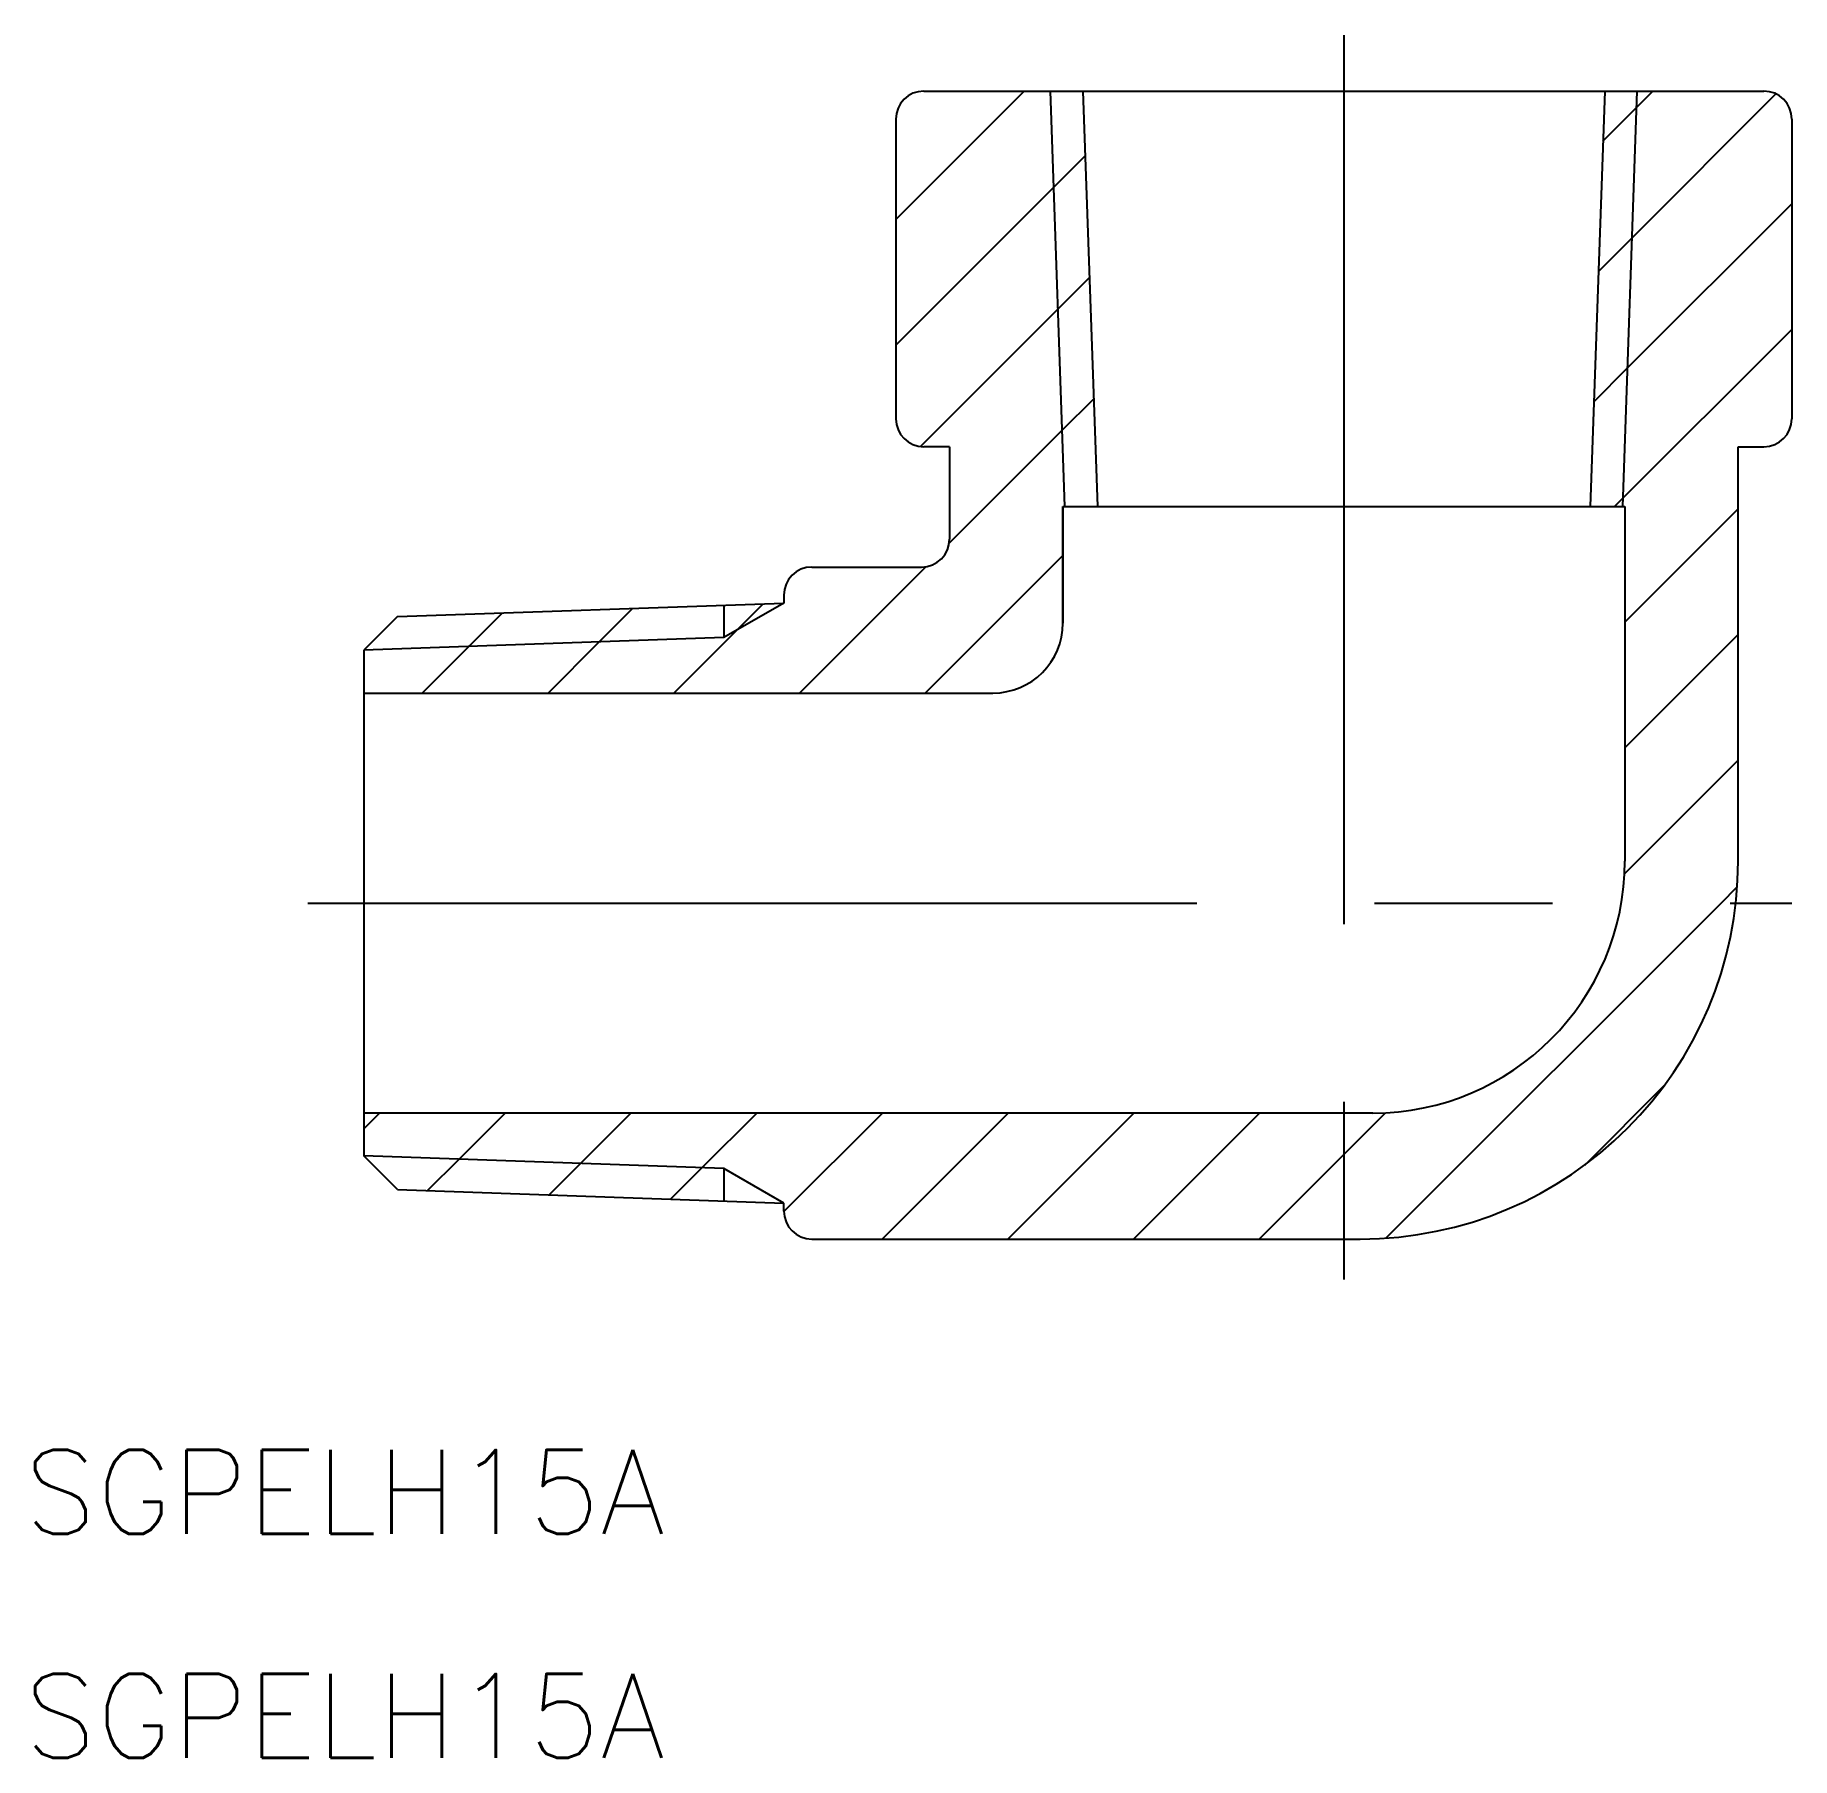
# Model space of a CAD drawing. Extents: x -46.7 to 16, y -30.5 to 31.
import ezdxf

# ---------------------------------------------------------------- set-up
doc = ezdxf.new("R2010")
doc.units = 0
doc.linetypes.add('CENTER', pattern=[50.8, 31.75, -6.35, 6.35, -6.35])
doc.layers.get('0').update_dxf_attribs({"linetype": 'CONTINUOUS'})
doc.layers.add('CENTER', color=1, linetype='CENTER')
doc.styles.get("Standard").update_dxf_attribs({"font": 'txt.shx', "height": 3, "bigfont": 'bigfont.shx'})

msp = doc.modelspace()

# ---------------------------------------------------------------- linework, layer by layer
at = {"color": 3, "linetype": 'CONTINUOUS'}
for p, q in [((-16, 24.411), (-11.411, 29)), ((-9.959, 14.158), (-10.477, 29)), ((9.959, 14.158), (10.477, 29)), ((10.295, 23.765), (15.432, 28.902)), ((10.457, 28.418), (11.039, 29)), ((9.253, 27.214), (10.457, 28.418)), ((-10.357, 25.564), (-9.235, 26.686)), ((-16, 19.921), (-10.357, 25.564)), ((10.132, 19.112), (16, 24.98)), ((9.091, 22.561), (10.295, 23.765)), ((-10.206, 21.225), (-9.083, 22.348)), ((-15.123, 16.308), (-10.206, 21.225)), ((9.668, 14.158), (16, 20.49)), ((8.928, 17.908), (10.132, 19.112)), ((-10.054, 16.886), (-8.932, 18.009)), ((-14.092, 12.849), (-10.054, 16.886)), ((10.034, 10.034), (14.081, 14.081)), ((-19.441, 7.5), (-14.929, 12.012)), ((-14.951, 7.5), (-10.034, 12.417)), ((-20, 10.716), (-22.142, 9.48)), ((-21.691, 9.74), (-20.74, 10.691)), ((-31.25, 9.162), (-30.046, 10.366)), ((-26.597, 9.324), (-25.393, 10.528)), ((-22.142, 9.48), (-35, 9.031)), ((-23.931, 7.5), (-21.691, 9.74)), ((10.034, 5.544), (14.081, 9.59)), ((-32.911, 7.5), (-31.25, 9.162)), ((-28.421, 7.5), (-26.597, 9.324)), ((10.034, 1.054), (14.081, 5.1)), ((1.502, -11.969), (13.47, 0)), ((13.47, 0), (14.049, 0.579)), ((8.602, -9.359), (11.439, -6.521)), ((-35, -8.059), (-34.441, -7.5)), ((-31.6, -9.149), (-29.951, -7.5)), ((-27.261, -9.301), (-25.461, -7.5)), ((-22.923, -9.452), (-20.97, -7.5)), ((-20, -11.02), (-16.48, -7.5)), ((-16.49, -12), (-11.99, -7.5)), ((-12, -12), (-7.5, -7.5)), ((-7.51, -12), (-3.01, -7.5)), ((0, -8.98), (1.492, -7.488)), ((-22.142, -9.48), (-35, -9.031)), ((-32.723, -10.272), (-31.6, -9.149)), ((-28.384, -10.424), (-27.261, -9.301)), ((-3.02, -12), (0, -8.98)), ((-24.045, -10.575), (-22.923, -9.452)), ((-20, -10.716), (-22.142, -9.48))]:
    msp.add_line(p, q, dxfattribs=at)
at = {"color": 7, "linetype": 'CONTINUOUS'}
for p, q in [((-15, 29), (15, 29)), ((-9.316, 29), (-8.797, 14.158)), ((9.316, 29), (8.797, 14.158)), ((-16, 28), (-16, 17.3)), ((16, 28), (16, 17.3)), ((-14.081, 16.3), (-15, 16.3)), ((-14.081, 16.3), (-14.081, 13)), ((14.081, 16.3), (15, 16.3)), ((14.081, 1.5), (14.081, 16.3)), ((-10.034, 14.158), (-10.034, 10)), ((-10.034, 14.158), (10.034, 14.158)), ((-10.034, 10), (-10.034, 14.158)), ((10.034, 14.158), (10.034, 1.5)), ((10.034, 14.158), (10.034, 1.5)), ((-19, 12), (-15.081, 12)), ((-33.796, 10.235), (-20, 10.716)), ((-20, 11), (-20, 10.716)), ((-33.796, 10.235), (-35, 9.031)), ((-22.142, 10.642), (-22.142, 9.48)), ((-35, 9.031), (-35, -9.031)), ((-35, 7.5), (-12.534, 7.5)), ((1.034, -7.5), (-35, -7.5)), ((-33.796, -10.235), (-35, -9.031)), ((-22.142, -9.48), (-22.142, -10.642)), ((-33.796, -10.235), (-20, -10.716)), ((-20, -11), (-20, -10.716)), ((-19, -12), (0.581, -12))]:
    msp.add_line(p, q, dxfattribs=at)
for centre, radius, start, end in [((-15, 28), 1, 90, 180), ((15, 28), 1, 0, 90), ((-15, 17.3), 1, 180, 270), ((15, 17.3), 1, 270, 0), ((-15.081, 13), 1, 270, 0), ((-19, 11), 1, 90, 180), ((-12.534, 10), 2.5, 270, 0), ((0.581, 1.5), 13.5, 270, 0), ((1.034, 1.5), 9, 270, 0), ((-19, -11), 1, 180, 270)]:
    msp.add_arc(centre, radius, start, end, dxfattribs=at)
at = {"layer": 'CENTER', "color": 1, "linetype": 'CENTER'}
for p, q in [((0, 31), (0, -14)), ((-37, 0), (15.997, 0))]:
    msp.add_line(p, q, dxfattribs=at)

# ---------------------------------------------------------------- texts
at = {"color": 7, "linetype": 'CONTINUOUS'}
for p in [(-47.124, -22.532), (-47.124, -30.532)]:
    msp.add_text('SGPELH15A', height=3, dxfattribs=at).set_placement(p)

doc.saveas('drawing.dxf')
